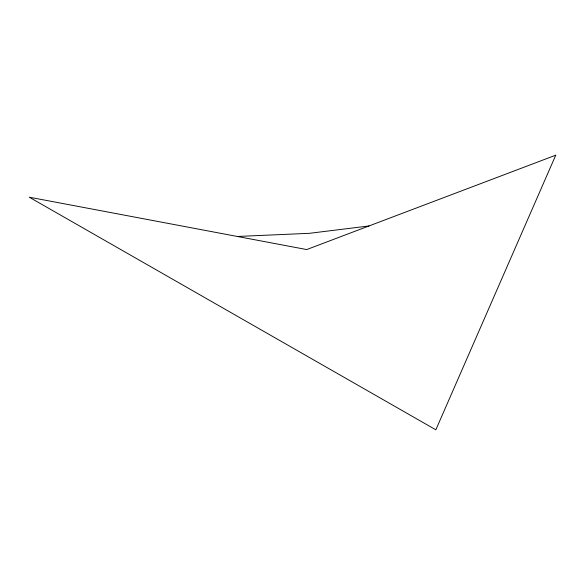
<?xml version="1.0" encoding="UTF-8"?>
<svg xmlns="http://www.w3.org/2000/svg" width="585" height="585" viewBox="0 0 585 585"><rect width="100%" height="100%" fill="white"/><g stroke="black" fill="none" stroke-linecap="round" stroke-linejoin="round"><path stroke-width="0.88" d="M368.967 225.971L309.45 233.313L237.342 236.464M555.75 155.186L435.84 429.814L29.25 197.189L306.708 249.561L555.75 155.186"/></g></svg>
